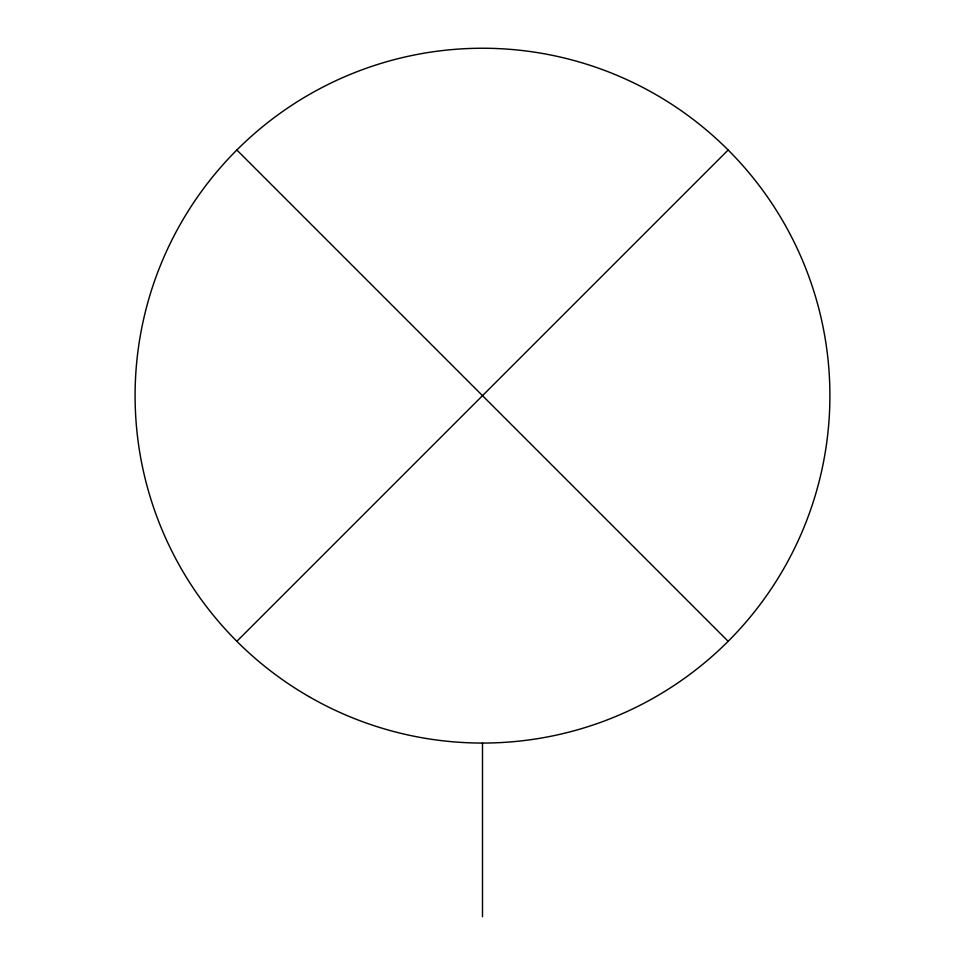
<?xml version="1.0" encoding="UTF-8"?>
<svg xmlns="http://www.w3.org/2000/svg" width="965" height="965" viewBox="0 0 965 965"><rect width="100%" height="100%" fill="white"/><g stroke="black" fill="none" stroke-linecap="round" stroke-linejoin="round"><path stroke-width="1.45" d="M236.847 641.303L728.153 149.997M236.847 149.997L728.153 641.303M482.5 743.05L482.5 916.75M308.8 696.513A347.4 347.4 0 0 0 829.9 395.65A347.4 347.4 0 0 0 308.8 94.787A347.4 347.4 0 0 0 308.8 696.513"/></g></svg>
